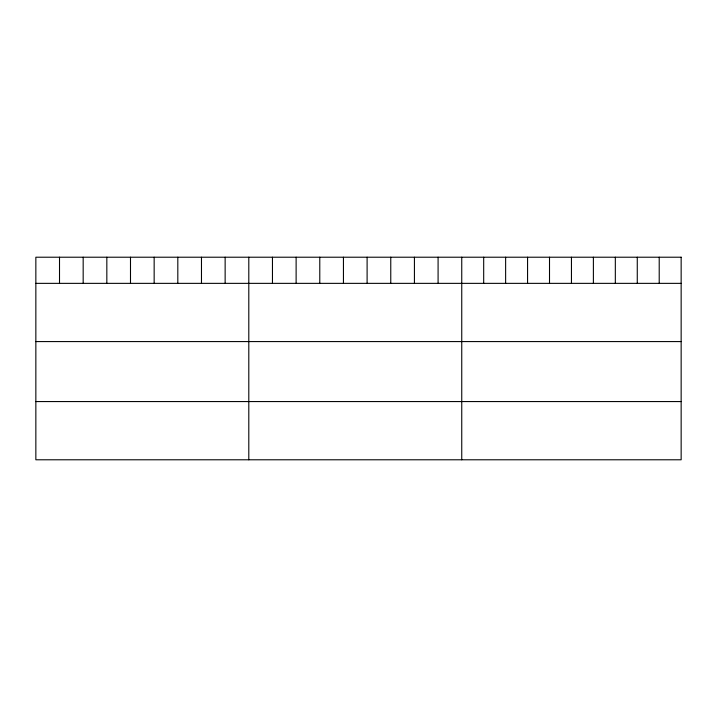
<?xml version="1.0" encoding="UTF-8"?>
<svg xmlns="http://www.w3.org/2000/svg" width="717" height="717" viewBox="0 0 717 717"><rect width="100%" height="100%" fill="white"/><g stroke="black" fill="none" stroke-linecap="round" stroke-linejoin="round"><path stroke-width="1.08" d="M35.85 283.358L681.15 283.358M35.85 341.579L681.15 341.579M35.85 401.565L681.15 401.565M659.21 257.215L659.21 283.358M637.27 257.215L637.27 283.358M615.329 257.215L615.329 283.358M593.389 257.215L593.389 283.358M571.449 257.215L571.449 283.358M549.509 257.215L549.509 283.358M527.569 257.215L527.569 283.358M505.628 257.215L505.628 283.358M483.688 257.215L483.688 283.358M461.748 257.215L461.748 459.785M438.087 257.215L438.087 283.358M414.426 257.215L414.426 283.358M390.765 257.215L390.765 283.358M367.104 257.215L367.104 283.358M343.443 257.215L343.443 283.358M319.782 257.215L319.782 283.358M296.121 257.215L296.121 283.358M272.46 257.215L272.46 283.358M248.799 257.215L248.799 459.785M225.138 257.215L225.138 283.358M201.477 257.215L201.477 283.358M177.816 257.215L177.816 283.358M154.155 257.215L154.155 283.358M130.494 257.215L130.494 283.358M106.833 257.215L106.833 283.358M83.172 257.215L83.172 283.358M59.511 257.215L59.511 283.358M681.15 257.215L35.85 257.215L35.85 459.785L681.15 459.785L681.15 257.215"/></g></svg>
